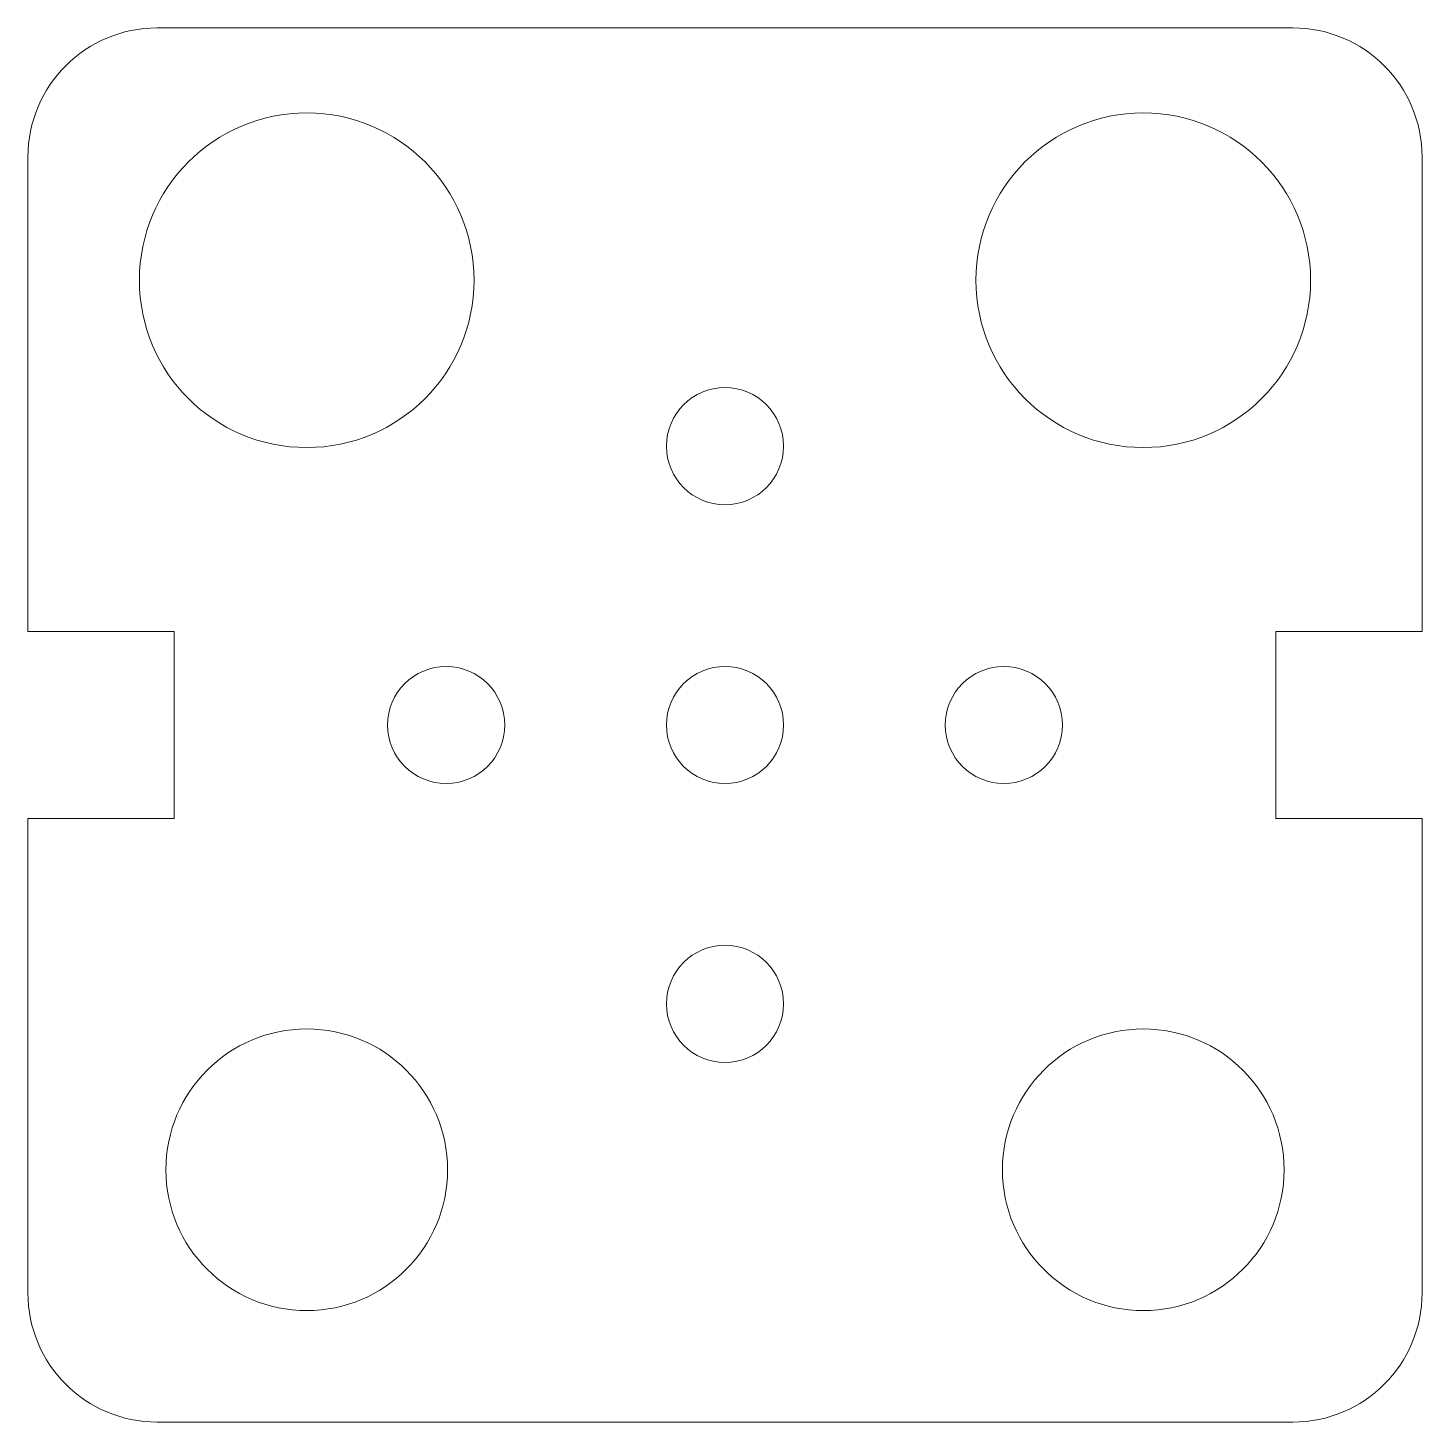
# Model space of a CAD drawing. Header units: millimetres. Extents: x -25 to 25, y -25 to 25.
import ezdxf

# ---------------------------------------------------------------- set-up
doc = ezdxf.new("R2010")
doc.units = ezdxf.units.MM

msp = doc.modelspace()

# ---------------------------------------------------------------- linework, layer by layer
at = {"color": 7, "linetype": 'Continuous', "lineweight": 15}
for p, q in [((20.365, 25), (-20.365, 25)), ((-25, 20.365), (-25, 3.35)), ((25, 3.35), (25, 20.365)), ((-19.75, 3.35), (-25, 3.35)), ((-19.75, -3.35), (-19.75, 3.35)), ((25, 3.35), (19.75, 3.35)), ((19.75, 3.35), (19.75, -3.35)), ((-25, -3.35), (-19.75, -3.35)), ((-25, -3.35), (-25, -20.365)), ((19.75, -3.35), (25, -3.35)), ((25, -20.365), (25, -3.35)), ((-20.365, -25), (20.365, -25))]:
    msp.add_line(p, q, dxfattribs=at)
for centre, radius in [((-15, 15.95), 6), ((15, 15.95), 6), ((0, 10), 2.1), ((-10, 0), 2.1), ((0, 0), 2.1), ((10, 0), 2.1), ((0, -10), 2.1), ((-15, -15.95), 5.05), ((15, -15.95), 5.05)]:
    msp.add_circle(centre, radius, dxfattribs=at)
for centre, start, end in [((20.365, 20.365), 0, 90), ((-20.365, 20.365), 90, 180), ((-20.365, -20.365), 180, 270), ((20.365, -20.365), 270, 0)]:
    msp.add_arc(centre, 4.635, start, end, dxfattribs=at)

doc.saveas('drawing.dxf')
